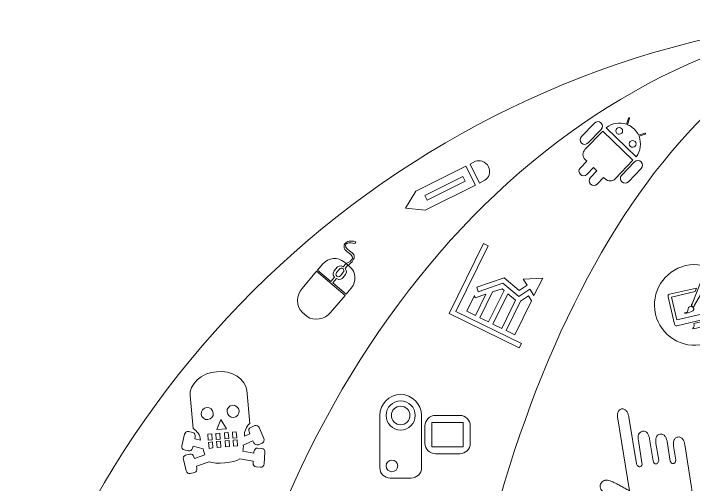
# Model space of a CAD drawing. Header units: inches. Extents: x 147 to 457, y -536 to -220.
# Drawn here: x 165.2 to 268.5, y -332 to -260.4 of the extents above; entities that cross this region are included whole.
import ezdxf

# ---------------------------------------------------------------- set-up
doc = ezdxf.new("R2010")
doc.units = ezdxf.units.IN
doc.header["$MEASUREMENT"] = 0
doc.layers.add('Layer 1', color=7, linetype='Continuous')

# ---------------------------------------------------------------- blocks, each defined once
blk = doc.blocks.new('block 5')
at = {"layer": 'Layer 1', "lineweight": 0}
for points in [[(303.59, -260.41), (238.26, -260.41), (183.06, -303.76), (165.15, -363.26), (165.15, -363.26), (442.03, -363.26), (442.03, -363.26), (424.12, -303.76), (368.92, -260.41), (303.59, -260.41)], [(303.59, -260.41), (253.37, -260.41), (210.94, -303.76), (197.18, -363.26), (197.18, -363.26), (410, -363.26), (410, -363.26), (396.24, -303.76), (353.81, -260.41), (303.59, -260.41)], [(303.59, -260.41), (270.15, -260.41), (241.89, -303.76), (232.72, -363.26), (232.72, -363.26), (374.46, -363.26), (374.46, -363.26), (365.29, -303.76), (337.04, -260.41), (303.59, -260.41)], [(303.59, -260.41), (290.65, -260.41), (279.71, -303.76), (276.16, -363.26), (276.16, -363.26), (331.02, -363.26), (331.02, -363.26), (327.47, -303.76), (316.53, -260.41), (303.59, -260.41)]]:
    blk.add_open_spline(points, degree=3, knots=[0, 0, 0, 0, 1, 1, 1, 2, 2, 2, 3, 3, 3, 3], dxfattribs=at)
blk = doc.blocks.new('block 22')
at = {"layer": 'Layer 1', "lineweight": 0}
for points in [[(196.06, -323.63), (196.66, -322.1), (197.52, -323.5), (196.06, -323.63)], [(195.36, -325.2), (194.76, -325.25), (194.68, -324.34), (195.28, -324.29), (195.36, -325.2)], [(196.57, -325.09), (195.97, -325.14), (195.89, -324.23), (196.49, -324.18), (196.57, -325.09)], [(197.88, -324.97), (197.28, -325.03), (197.2, -324.12), (197.8, -324.06), (197.88, -324.97)], [(199.1, -324.86), (198.49, -324.92), (198.41, -324.01), (199.01, -323.95), (199.1, -324.86)], [(195.47, -326.42), (194.87, -326.48), (194.79, -325.57), (195.39, -325.51), (195.47, -326.42)], [(196.68, -326.32), (196.08, -326.37), (196, -325.46), (196.6, -325.41), (196.68, -326.32)], [(197.99, -326.2), (197.39, -326.25), (197.31, -325.34), (197.91, -325.29), (197.99, -326.2)], [(199.21, -326.09), (198.6, -326.14), (198.52, -325.23), (199.13, -325.18), (199.21, -326.09)]]:
    blk.add_lwpolyline(points, dxfattribs=at)
for points, knots in [([(202.91, -326.49), (202.91, -326.49), (202.22, -326.44), (202.22, -326.44), (201.96, -326.43), (201.73, -326.66), (201.7, -326.94), (201.7, -326.94), (201.66, -327.23), (201.66, -327.23), (201.66, -327.23), (199.99, -326.93), (199.99, -326.93), (200.08, -326.67), (200.1, -326.3), (200.08, -325.99), (200.08, -325.99), (201.53, -325.35), (201.53, -325.35), (201.53, -325.35), (201.67, -325.63), (201.67, -325.63), (201.82, -325.88), (202.09, -326.04), (202.33, -325.94), (202.33, -325.94), (202.97, -325.67), (202.97, -325.67), (203.22, -325.55), (203.32, -325.26), (203.2, -324.98), (203.2, -324.98), (202.5, -323.33), (202.5, -323.33), (202.38, -323.05), (202.09, -322.93), (201.84, -323.03), (201.84, -323.03), (201.2, -323.3), (201.2, -323.3), (200.95, -323.41), (200.84, -323.72), (200.96, -323.99), (200.96, -323.99), (201.06, -324.3), (201.06, -324.3), (201.06, -324.3), (200.27, -324.63), (200.27, -324.63), (200.17, -323.96), (200.57, -323.07), (201.06, -322.7), (201.06, -322.7), (200.61, -317.65), (200.61, -317.65), (200.48, -316.12), (198.33, -314.45), (196.02, -314.87), (193.67, -314.87), (191.85, -316.89), (191.98, -318.43), (191.98, -318.43), (192.44, -323.47), (192.44, -323.47), (192.99, -323.74), (193.54, -324.55), (193.56, -325.23), (193.56, -325.23), (192.73, -325.04), (192.73, -325.04), (192.73, -325.04), (192.77, -324.73), (192.77, -324.73), (192.84, -324.44), (192.68, -324.15), (192.41, -324.09), (192.41, -324.09), (191.74, -323.94), (191.74, -323.94), (191.47, -323.88), (191.2, -324.05), (191.14, -324.35), (191.14, -324.35), (190.74, -326.09), (190.74, -326.09), (190.68, -326.39), (190.83, -326.66), (191.09, -326.73), (191.09, -326.73), (191.77, -326.88), (191.77, -326.88), (192.02, -326.94), (192.26, -326.73), (192.36, -326.47), (192.36, -326.47), (192.45, -326.16), (192.45, -326.16), (192.45, -326.16), (193.99, -326.54), (193.99, -326.54), (194.07, -326.86), (194.11, -327.21), (194.24, -327.45), (194.24, -327.45), (192.65, -328.03), (192.65, -328.03), (192.65, -328.03), (192.57, -327.76), (192.57, -327.76), (192.49, -327.49), (192.22, -327.3), (191.96, -327.36), (191.96, -327.36), (191.3, -327.53), (191.3, -327.53), (191.03, -327.59), (190.88, -327.89), (190.96, -328.18), (190.96, -328.18), (191.4, -329.91), (191.4, -329.91), (191.47, -330.2), (191.74, -330.37), (192, -330.31), (192, -330.31), (192.68, -330.13), (192.68, -330.13), (192.92, -330.08), (193.1, -329.75), (193.02, -329.5), (193.02, -329.5), (192.94, -329.2), (192.94, -329.2), (192.94, -329.2), (194.88, -328.52), (194.88, -328.52), (195.77, -328.97), (198.81, -328.67), (199.55, -328.1), (199.55, -328.1), (201.59, -328.42), (201.59, -328.42), (201.59, -328.42), (201.56, -328.73), (201.56, -328.73), (201.53, -328.99), (201.77, -329.28), (202.01, -329.3), (202.01, -329.3), (202.7, -329.35), (202.7, -329.35), (202.97, -329.36), (203.21, -329.15), (203.23, -328.85), (203.23, -328.85), (203.36, -327.07), (203.36, -327.07), (203.38, -326.77), (203.18, -326.51), (202.91, -326.49)], [0, 0, 0, 0, 1, 1, 1, 2, 2, 2, 3, 3, 3, 4, 4, 4, 5, 5, 5, 6, 6, 6, 7, 7, 7, 8, 8, 8, 9, 9, 9, 10, 10, 10, 11, 11, 11, 12, 12, 12, 13, 13, 13, 14, 14, 14, 15, 15, 15, 16, 16, 16, 17, 17, 17, 18, 18, 18, 19, 19, 19, 20, 20, 20, 21, 21, 21, 22, 22, 22, 23, 23, 23, 24, 24, 24, 25, 25, 25, 26, 26, 26, 27, 27, 27, 28, 28, 28, 29, 29, 29, 30, 30, 30, 31, 31, 31, 32, 32, 32, 33, 33, 33, 34, 34, 34, 35, 35, 35, 36, 36, 36, 37, 37, 37, 38, 38, 38, 39, 39, 39, 40, 40, 40, 41, 41, 41, 42, 42, 42, 43, 43, 43, 44, 44, 44, 45, 45, 45, 46, 46, 46, 47, 47, 47, 48, 48, 48, 49, 49, 49, 50, 50, 50, 51, 51, 51, 52, 52, 52, 53, 53, 53, 53]), ([(194.69, -322.12), (194.18, -322.17), (193.73, -321.8), (193.69, -321.29), (193.64, -320.78), (194.02, -320.33), (194.52, -320.29), (195.03, -320.24), (195.48, -320.62), (195.52, -321.12), (195.57, -321.63), (195.19, -322.08), (194.69, -322.12)], [0, 0, 0, 0, 1, 1, 1, 2, 2, 2, 3, 3, 3, 4, 4, 4, 4]), ([(198.61, -321.77), (198.1, -321.82), (197.66, -321.44), (197.61, -320.94), (197.56, -320.43), (197.94, -319.98), (198.45, -319.94), (198.95, -319.89), (199.4, -320.27), (199.45, -320.77), (199.49, -321.28), (199.12, -321.73), (198.61, -321.77)], [0, 0, 0, 0, 1, 1, 1, 2, 2, 2, 3, 3, 3, 4, 4, 4, 4])]:
    blk.add_open_spline(points, degree=3, knots=knots, dxfattribs=at)
blk = doc.blocks.new('block 21')
at = {"layer": 'Layer 1'}
blk.add_blockref('block 22', (0, 0), dxfattribs=at)
blk = doc.blocks.new('block 60')
at = {"layer": 'Layer 1', "lineweight": 0}
for points, knots in [([(254.46, -277.03), (254.18, -276.76), (253.73, -276.77), (253.46, -277.05), (253.46, -277.05), (251.49, -279.08), (251.49, -279.08), (251.21, -279.37), (251.22, -279.82), (251.5, -280.09), (251.78, -280.36), (252.23, -280.35), (252.51, -280.07), (252.51, -280.07), (254.48, -278.03), (254.48, -278.03), (254.75, -277.75), (254.74, -277.3), (254.46, -277.03)], [0, 0, 0, 0, 1, 1, 1, 2, 2, 2, 3, 3, 3, 4, 4, 4, 5, 5, 5, 6, 6, 6, 6]), ([(260.24, -279.06), (260.24, -279.06), (261.16, -278.76), (261.16, -278.76), (261.2, -278.74), (261.23, -278.69), (261.21, -278.64), (261.2, -278.6), (261.15, -278.57), (261.1, -278.59), (261.1, -278.59), (260.17, -278.9), (260.17, -278.9), (260.01, -278.55), (259.78, -278.23), (259.49, -277.95), (259.2, -277.67), (258.87, -277.45), (258.51, -277.3), (258.51, -277.3), (258.79, -276.36), (258.79, -276.36), (258.81, -276.31), (258.78, -276.26), (258.74, -276.25), (258.69, -276.23), (258.64, -276.26), (258.62, -276.31), (258.62, -276.31), (258.35, -277.24), (258.35, -277.24), (257.31, -276.87), (256.12, -277.05), (255.24, -277.78), (255.24, -277.78), (259.8, -282.19), (259.8, -282.19), (260.5, -281.28), (260.64, -280.09), (260.24, -279.06)], [0, 0, 0, 0, 1, 1, 1, 2, 2, 2, 3, 3, 3, 4, 4, 4, 5, 5, 5, 6, 6, 6, 7, 7, 7, 8, 8, 8, 9, 9, 9, 10, 10, 10, 11, 11, 11, 12, 12, 12, 13, 13, 13, 13]), ([(256.88, -278.61), (256.68, -278.41), (256.67, -278.08), (256.87, -277.88), (257.07, -277.68), (257.39, -277.67), (257.59, -277.87), (257.8, -278.06), (257.8, -278.39), (257.61, -278.59), (257.41, -278.8), (257.08, -278.8), (256.88, -278.61)], [0, 0, 0, 0, 1, 1, 1, 2, 2, 2, 3, 3, 3, 4, 4, 4, 4]), ([(252.02, -281.08), (251.61, -281.5), (251.62, -282.18), (252.05, -282.59), (252.05, -282.59), (252.3, -282.83), (252.3, -282.83), (252.3, -282.83), (251.32, -283.85), (251.32, -283.85), (251.04, -284.13), (251.05, -284.58), (251.33, -284.85), (251.61, -285.12), (252.06, -285.12), (252.34, -284.84), (252.34, -284.84), (253.32, -283.82), (253.32, -283.82), (253.32, -283.82), (253.83, -284.31), (253.83, -284.31), (253.83, -284.31), (252.84, -285.33), (252.84, -285.33), (252.57, -285.61), (252.58, -286.06), (252.86, -286.33), (253.14, -286.6), (253.59, -286.6), (253.86, -286.31), (253.86, -286.31), (254.85, -285.3), (254.85, -285.3), (254.85, -285.3), (255.1, -285.54), (255.1, -285.54), (255.53, -285.95), (256.2, -285.94), (256.61, -285.52), (256.61, -285.52), (259.32, -282.71), (259.32, -282.71), (259.32, -282.71), (254.73, -278.28), (254.73, -278.28), (254.73, -278.28), (252.02, -281.08), (252.02, -281.08)], [0, 0, 0, 0, 1, 1, 1, 2, 2, 2, 3, 3, 3, 4, 4, 4, 5, 5, 5, 6, 6, 6, 7, 7, 7, 8, 8, 8, 9, 9, 9, 10, 10, 10, 11, 11, 11, 12, 12, 12, 13, 13, 13, 14, 14, 14, 15, 15, 15, 16, 16, 16, 16]), ([(258.92, -280.58), (258.71, -280.38), (258.71, -280.05), (258.91, -279.85), (259.1, -279.65), (259.43, -279.64), (259.63, -279.84), (259.84, -280.04), (259.84, -280.36), (259.65, -280.56), (259.45, -280.77), (259.12, -280.77), (258.92, -280.58)], [0, 0, 0, 0, 1, 1, 1, 2, 2, 2, 3, 3, 3, 4, 4, 4, 4]), ([(260.58, -282.94), (260.3, -282.67), (259.84, -282.68), (259.57, -282.96), (259.57, -282.96), (257.6, -285), (257.6, -285), (257.33, -285.28), (257.34, -285.73), (257.62, -286), (257.9, -286.27), (258.35, -286.27), (258.62, -285.98), (258.62, -285.98), (260.59, -283.95), (260.59, -283.95), (260.86, -283.67), (260.86, -283.21), (260.58, -282.94)], [0, 0, 0, 0, 1, 1, 1, 2, 2, 2, 3, 3, 3, 4, 4, 4, 5, 5, 5, 6, 6, 6, 6])]:
    blk.add_open_spline(points, degree=3, knots=knots, dxfattribs=at)
blk = doc.blocks.new('block 59')
at = {"layer": 'Layer 1'}
blk.add_blockref('block 60', (0, 0), dxfattribs=at)
blk = doc.blocks.new('block 74')
at = {"layer": 'Layer 1', "lineweight": 0}
blk.add_open_spline([(269.89, -301.29), (269.89, -301.29), (269.89, -301.14), (270.13, -300.91), (270.13, -300.91), (269.83, -300.93), (269.74, -301.21), (269.85, -301.27), (269.89, -301.29), (269.89, -301.29)], degree=3, knots=[0, 0, 0, 0, 1, 1, 1, 2, 2, 2, 3, 3, 3, 3], dxfattribs=at)
blk = doc.blocks.new('block 73')
at = {"layer": 'Layer 1'}
blk.add_blockref('block 74', (0, 0), dxfattribs=at)
blk = doc.blocks.new('block 76')
at = {"layer": 'Layer 1', "lineweight": 0}
for points, knots in [([(267.33, -298.72), (264.03, -299.49), (261.98, -302.78), (262.74, -306.07), (263.51, -309.37), (266.8, -311.42), (270.09, -310.66), (273.38, -309.89), (275.44, -306.6), (274.68, -303.31), (273.91, -300.01), (270.62, -297.96), (267.33, -298.72)], [0, 0, 0, 0, 1, 1, 1, 2, 2, 2, 3, 3, 3, 4, 4, 4, 4]), ([(270.33, -300.83), (270.56, -300.94), (270.63, -301.27), (270.49, -301.56), (270.49, -301.56), (268.7, -304.71), (268.7, -304.71), (268.56, -305.01), (268.6, -304.99), (268.37, -304.88), (268.15, -304.77), (268.16, -304.81), (268.3, -304.52), (268.3, -304.52), (269.66, -301.16), (269.66, -301.16), (269.81, -300.87), (270.11, -300.72), (270.33, -300.83)], [0, 0, 0, 0, 1, 1, 1, 2, 2, 2, 3, 3, 3, 4, 4, 4, 5, 5, 5, 6, 6, 6, 6]), ([(272.78, -305.97), (272.81, -306.12), (272.71, -306.28), (272.56, -306.31), (272.56, -306.31), (265.97, -307.84), (265.97, -307.84), (265.81, -307.88), (265.65, -307.78), (265.62, -307.62), (265.62, -307.62), (264.66, -303.47), (264.66, -303.47), (264.62, -303.31), (264.71, -303.1), (264.86, -303.07), (264.86, -303.07), (268.97, -302.12), (268.97, -302.12), (268.97, -302.12), (268.78, -302.66), (268.78, -302.66), (268.78, -302.66), (265.17, -303.5), (265.17, -303.5), (265.17, -303.5), (265.97, -306.96), (265.97, -306.96), (265.97, -306.96), (272.17, -305.52), (272.17, -305.52), (272.17, -305.52), (271.37, -302.06), (271.37, -302.06), (271.37, -302.06), (270.27, -302.32), (270.27, -302.32), (270.27, -302.32), (270.56, -301.75), (270.56, -301.75), (270.56, -301.75), (271.45, -301.54), (271.45, -301.54), (271.61, -301.51), (271.78, -301.65), (271.81, -301.81), (271.81, -301.81), (272.78, -305.97), (272.78, -305.97)], [0, 0, 0, 0, 1, 1, 1, 2, 2, 2, 3, 3, 3, 4, 4, 4, 5, 5, 5, 6, 6, 6, 7, 7, 7, 8, 8, 8, 9, 9, 9, 10, 10, 10, 11, 11, 11, 12, 12, 12, 13, 13, 13, 14, 14, 14, 15, 15, 15, 16, 16, 16, 16]), ([(268.44, -305.56), (267.84, -305.99), (266.83, -306), (267.23, -305.9), (267.63, -305.81), (267.65, -305.7), (267.69, -305.27), (267.78, -304.59), (269.04, -305.13), (268.44, -305.56)], [0, 0, 0, 0, 1, 1, 1, 2, 2, 2, 3, 3, 3, 3]), ([(270.54, -307.83), (270.45, -307.87), (269.56, -308.06), (269.49, -308.08), (269.43, -308.09), (268.54, -308.31), (268.44, -308.32), (268.34, -308.33), (268.42, -308.23), (268.53, -308.11), (268.63, -307.99), (268.6, -307.82), (268.6, -307.82), (268.6, -307.82), (268.58, -307.49), (268.58, -307.49), (268.58, -307.49), (270.06, -307.14), (270.06, -307.14), (270.06, -307.14), (270.18, -307.46), (270.18, -307.46), (270.18, -307.46), (270.23, -307.6), (270.37, -307.67), (270.52, -307.73), (270.64, -307.8), (270.54, -307.83)], [0, 0, 0, 0, 1, 1, 1, 2, 2, 2, 3, 3, 3, 4, 4, 4, 5, 5, 5, 6, 6, 6, 7, 7, 7, 8, 8, 8, 9, 9, 9, 9])]:
    blk.add_open_spline(points, degree=3, knots=knots, dxfattribs=at)
blk = doc.blocks.new('block 75')
at = {"layer": 'Layer 1'}
blk.add_blockref('block 76', (0, 0), dxfattribs=at)
blk = doc.blocks.new('block 72')
at = {"layer": 'Layer 1'}
for name in ['block 75', 'block 73']:
    blk.add_blockref(name, (0, 0), dxfattribs=at)
blk = doc.blocks.new('block 78')
at = {"layer": 'Layer 1', "lineweight": 0}
for points in [[(242.36, -310.56), (242.04, -311.22), (231.4, -306), (236.62, -295.37), (237.29, -295.7), (232.39, -305.66), (242.36, -310.56)], [(239.56, -301.39), (241.95, -303.4), (243.65, -302.3), (244.25, -303.23), (245.6, -300.6), (242.65, -300.75), (243.25, -301.68), (242, -302.48), (239.72, -300.56), (235.56, -301.98), (235.8, -302.68), (239.56, -301.39)], [(236.04, -306.63), (237.37, -307.28), (239.72, -302.49), (239.41, -302.23), (237.96, -302.72), (236.04, -306.63)], [(235.22, -303.27), (234.05, -305.65), (235.38, -306.3), (236.97, -303.06), (235.34, -303.62), (235.22, -303.27)], [(239.37, -308.26), (241.47, -303.97), (240.3, -302.99), (238.04, -307.61), (239.37, -308.26)], [(242.23, -304.1), (240.03, -308.59), (241.36, -309.24), (243.91, -304.05), (243.43, -303.32), (242.23, -304.1)]]:
    blk.add_lwpolyline(points, dxfattribs=at)
blk = doc.blocks.new('block 77')
at = {"layer": 'Layer 1'}
blk.add_blockref('block 78', (0, 0), dxfattribs=at)
blk = doc.blocks.new('block 80')
at = {"layer": 'Layer 1', "lineweight": 0}
blk.add_open_spline([(268.18, -332.11), (268.31, -332.94), (268.3, -333.72), (268.14, -334.47), (267.98, -335.21), (267.7, -335.88), (267.3, -336.46), (266.9, -337.04), (266.39, -337.53), (265.78, -337.92), (265.18, -338.31), (264.49, -338.57), (263.72, -338.69), (263.29, -338.76), (262.88, -338.77), (262.5, -338.73), (262.13, -338.68), (261.77, -338.6), (261.42, -338.48), (261.07, -338.35), (260.74, -338.19), (260.41, -337.99), (260.08, -337.8), (259.74, -337.58), (259.4, -337.35), (258.98, -336.91), (258.51, -336.45), (258.02, -335.97), (257.81, -335.76), (257.58, -335.55), (257.34, -335.32), (257.1, -335.09), (256.84, -334.85), (256.58, -334.6), (256.31, -334.36), (256.03, -334.11), (255.75, -333.85), (255.46, -333.6), (255.17, -333.35), (254.88, -333.11), (254.88, -333.11), (254.84, -333.09), (254.84, -333.09), (254.73, -333.03), (254.63, -332.96), (254.54, -332.85), (254.46, -332.75), (254.4, -332.64), (254.36, -332.5), (254.36, -332.5), (254.33, -332.4), (254.33, -332.4), (254.31, -332.29), (254.32, -332.17), (254.34, -332.06), (254.37, -331.95), (254.41, -331.85), (254.47, -331.75), (254.53, -331.66), (254.61, -331.58), (254.7, -331.51), (254.8, -331.44), (254.9, -331.39), (255.02, -331.35), (255.02, -331.35), (255.11, -331.33), (255.11, -331.33), (255.2, -331.32), (255.31, -331.32), (255.43, -331.34), (255.54, -331.35), (255.68, -331.38), (255.84, -331.43), (256.01, -331.49), (256.19, -331.56), (256.39, -331.65), (256.58, -331.74), (256.79, -331.84), (257, -331.96), (257.21, -332.07), (257.42, -332.18), (257.63, -332.29), (257.84, -332.41), (258.05, -332.52), (258.24, -332.63), (258.44, -332.74), (258.61, -332.84), (258.77, -332.92), (258.77, -332.92), (257, -322.01), (257, -322.01), (256.97, -321.85), (256.96, -321.68), (256.96, -321.51), (256.96, -321.35), (256.98, -321.19), (257.02, -321.05), (257.06, -320.91), (257.13, -320.79), (257.23, -320.69), (257.32, -320.58), (257.45, -320.52), (257.6, -320.5), (257.76, -320.47), (257.9, -320.49), (258.03, -320.56), (258.15, -320.62), (258.26, -320.72), (258.35, -320.84), (258.44, -320.96), (258.51, -321.1), (258.57, -321.25), (258.63, -321.41), (258.67, -321.57), (258.7, -321.74), (258.7, -321.74), (259.84, -328.81), (259.84, -328.81), (259.88, -328.91), (259.93, -328.99), (259.98, -329.07), (260.03, -329.13), (260.08, -329.18), (260.14, -329.23), (260.21, -329.27), (260.27, -329.29), (260.35, -329.27), (260.51, -329.25), (260.61, -329.17), (260.65, -329.05), (260.7, -328.93), (260.71, -328.81), (260.69, -328.68), (260.69, -328.68), (260.14, -325.3), (260.14, -325.3), (260.12, -325.14), (260.1, -324.99), (260.11, -324.83), (260.11, -324.67), (260.14, -324.53), (260.18, -324.4), (260.23, -324.27), (260.3, -324.16), (260.4, -324.07), (260.49, -323.98), (260.62, -323.92), (260.78, -323.89), (260.94, -323.87), (261.08, -323.88), (261.2, -323.94), (261.32, -323.99), (261.42, -324.08), (261.51, -324.18), (261.59, -324.29), (261.66, -324.42), (261.72, -324.57), (261.77, -324.71), (261.81, -324.87), (261.84, -325.02), (261.84, -325.02), (262.38, -328.4), (262.38, -328.4), (262.4, -328.53), (262.46, -328.64), (262.56, -328.74), (262.66, -328.84), (262.77, -328.88), (262.89, -328.86), (262.95, -328.85), (263, -328.82), (263.05, -328.76), (263.09, -328.7), (263.13, -328.63), (263.15, -328.55), (263.18, -328.47), (263.21, -328.37), (263.23, -328.27), (263.23, -328.27), (262.82, -325.73), (262.82, -325.73), (262.79, -325.58), (262.78, -325.42), (262.79, -325.26), (262.79, -325.1), (262.81, -324.96), (262.86, -324.83), (262.91, -324.7), (262.98, -324.59), (263.07, -324.5), (263.17, -324.41), (263.3, -324.35), (263.46, -324.33), (263.62, -324.3), (263.76, -324.31), (263.88, -324.37), (264, -324.43), (264.1, -324.51), (264.19, -324.62), (264.27, -324.72), (264.34, -324.85), (264.39, -325), (264.45, -325.15), (264.49, -325.3), (264.52, -325.46), (264.52, -325.46), (265, -328.44), (265, -328.44), (265.02, -328.56), (265.08, -328.65), (265.18, -328.72), (265.28, -328.78), (265.39, -328.8), (265.51, -328.78), (265.58, -328.77), (265.63, -328.74), (265.67, -328.69), (265.71, -328.64), (265.74, -328.59), (265.77, -328.53), (265.8, -328.46), (265.82, -328.39), (265.84, -328.3), (265.84, -328.3), (265.5, -326.17), (265.5, -326.17), (265.47, -326.04), (265.47, -325.9), (265.47, -325.74), (265.47, -325.59), (265.5, -325.44), (265.54, -325.31), (265.59, -325.17), (265.66, -325.05), (265.76, -324.95), (265.86, -324.85), (265.99, -324.79), (266.14, -324.76), (266.3, -324.74), (266.44, -324.75), (266.56, -324.81), (266.68, -324.87), (266.78, -324.95), (266.86, -325.06), (266.95, -325.16), (267.02, -325.29), (267.08, -325.44), (267.13, -325.59), (267.17, -325.74), (267.19, -325.9), (267.19, -325.9), (268.18, -332.11), (268.18, -332.11)], degree=3, knots=[0, 0, 0, 0, 1, 1, 1, 2, 2, 2, 3, 3, 3, 4, 4, 4, 5, 5, 5, 6, 6, 6, 7, 7, 7, 8, 8, 8, 9, 9, 9, 10, 10, 10, 11, 11, 11, 12, 12, 12, 13, 13, 13, 14, 14, 14, 15, 15, 15, 16, 16, 16, 17, 17, 17, 18, 18, 18, 19, 19, 19, 20, 20, 20, 21, 21, 21, 22, 22, 22, 23, 23, 23, 24, 24, 24, 25, 25, 25, 26, 26, 26, 27, 27, 27, 28, 28, 28, 29, 29, 29, 30, 30, 30, 31, 31, 31, 32, 32, 32, 33, 33, 33, 34, 34, 34, 35, 35, 35, 36, 36, 36, 37, 37, 37, 38, 38, 38, 39, 39, 39, 40, 40, 40, 41, 41, 41, 42, 42, 42, 43, 43, 43, 44, 44, 44, 45, 45, 45, 46, 46, 46, 47, 47, 47, 48, 48, 48, 49, 49, 49, 50, 50, 50, 51, 51, 51, 52, 52, 52, 53, 53, 53, 54, 54, 54, 55, 55, 55, 56, 56, 56, 57, 57, 57, 58, 58, 58, 59, 59, 59, 60, 60, 60, 61, 61, 61, 62, 62, 62, 63, 63, 63, 64, 64, 64, 65, 65, 65, 66, 66, 66, 67, 67, 67, 68, 68, 68, 69, 69, 69, 70, 70, 70, 71, 71, 71, 72, 72, 72, 73, 73, 73, 74, 74, 74, 75, 75, 75, 76, 76, 76, 77, 77, 77, 78, 78, 78, 79, 79, 79, 80, 80, 80, 81, 81, 81, 82, 82, 82, 83, 83, 83, 84, 84, 84, 84], dxfattribs=at)
blk = doc.blocks.new('block 79')
at = {"layer": 'Layer 1'}
blk.add_blockref('block 80', (0, 0), dxfattribs=at)
blk = doc.blocks.new('block 88')
at = {"layer": 'Layer 1', "lineweight": 0}
blk.add_open_spline([(213.96, -300.46), (213.95, -300.44), (213.47, -299.99), (213.88, -299.51), (213.88, -299.51), (214.34, -298.97), (214.34, -298.97), (214.34, -298.97), (214.83, -298.52), (215.28, -298.9), (215.28, -298.9), (215.7, -298.4), (215.7, -298.4), (215.7, -298.4), (215.46, -298.19), (215.46, -298.19), (214.48, -297.36), (213, -297.48), (212.16, -298.46), (212.16, -298.46), (211.38, -299.38), (211.38, -299.38), (211.38, -299.38), (213.41, -301.11), (213.41, -301.11), (213.41, -301.11), (213.96, -300.46), (213.96, -300.46)], degree=3, knots=[0, 0, 0, 0, 1, 1, 1, 2, 2, 2, 3, 3, 3, 4, 4, 4, 5, 5, 5, 6, 6, 6, 7, 7, 7, 8, 8, 8, 9, 9, 9, 9], dxfattribs=at)
blk = doc.blocks.new('block 87')
at = {"layer": 'Layer 1'}
blk.add_blockref('block 88', (0, 0), dxfattribs=at)
blk = doc.blocks.new('block 90')
at = {"layer": 'Layer 1', "lineweight": 0}
blk.add_open_spline([(209.01, -302.18), (208.17, -303.17), (208.04, -304.93), (209.03, -305.77), (209.03, -305.77), (209.79, -306.42), (209.79, -306.42), (210.78, -307.25), (212.5, -306.85), (213.34, -305.86), (213.34, -305.86), (215.55, -303.26), (215.55, -303.26), (215.55, -303.26), (211.22, -299.58), (211.22, -299.58), (211.22, -299.58), (209.01, -302.18), (209.01, -302.18)], degree=3, knots=[0, 0, 0, 0, 1, 1, 1, 2, 2, 2, 3, 3, 3, 4, 4, 4, 5, 5, 5, 6, 6, 6, 6], dxfattribs=at)
blk = doc.blocks.new('block 89')
at = {"layer": 'Layer 1'}
blk.add_blockref('block 90', (0, 0), dxfattribs=at)
blk = doc.blocks.new('block 92')
at = {"layer": 'Layer 1', "lineweight": 0}
blk.add_open_spline([(215.62, -300.08), (215.62, -300.08), (215.19, -300.59), (215.19, -300.59), (215.19, -300.59), (214.71, -301.09), (214.23, -300.68), (214.23, -300.68), (214.23, -300.69), (214.23, -300.69), (214.23, -300.69), (213.68, -301.34), (213.68, -301.34), (213.68, -301.34), (215.72, -303.07), (215.72, -303.07), (215.72, -303.07), (216.5, -302.14), (216.5, -302.14), (217.34, -301.16), (217.22, -299.68), (216.23, -298.84), (216.23, -298.84), (215.99, -298.64), (215.99, -298.64), (215.99, -298.64), (215.56, -299.15), (215.56, -299.15), (215.56, -299.15), (216.02, -299.6), (215.62, -300.08)], degree=3, knots=[0, 0, 0, 0, 1, 1, 1, 2, 2, 2, 3, 3, 3, 4, 4, 4, 5, 5, 5, 6, 6, 6, 7, 7, 7, 8, 8, 8, 9, 9, 9, 10, 10, 10, 10], dxfattribs=at)
blk = doc.blocks.new('block 91')
at = {"layer": 'Layer 1'}
blk.add_blockref('block 92', (0, 0), dxfattribs=at)
blk = doc.blocks.new('block 94')
at = {"layer": 'Layer 1', "lineweight": 0}
blk.add_open_spline([(217.16, -295.08), (216.44, -294.87), (215.83, -294.98), (215.53, -295.4), (215.22, -295.83), (215.41, -296.33), (216.02, -296.71), (216.79, -297.18), (216.71, -297.54), (216.61, -297.73), (216.61, -297.73), (216.5, -298.03), (216.02, -298.26), (215.95, -298.28), (215.72, -298.34), (215.7, -298.4), (215.7, -298.4), (215.99, -298.64), (215.99, -298.64), (216.02, -298.62), (216.58, -298.29), (216.85, -297.75), (217.08, -297.29), (216.88, -296.87), (216.22, -296.46), (215.62, -296.09), (215.55, -295.66), (215.69, -295.47), (215.81, -295.3), (216.26, -295.12), (216.99, -295.34), (217.04, -295.35), (217.11, -295.31), (217.16, -295.24), (217.21, -295.17), (217.21, -295.1), (217.16, -295.08)], degree=3, knots=[0, 0, 0, 0, 1, 1, 1, 2, 2, 2, 3, 3, 3, 4, 4, 4, 5, 5, 5, 6, 6, 6, 7, 7, 7, 8, 8, 8, 9, 9, 9, 10, 10, 10, 11, 11, 11, 12, 12, 12, 12], dxfattribs=at)
blk = doc.blocks.new('block 93')
at = {"layer": 'Layer 1'}
blk.add_blockref('block 94', (0, 0), dxfattribs=at)
blk = doc.blocks.new('block 96')
at = {"layer": 'Layer 1', "lineweight": 0}
blk.add_open_spline([(214.7, -299.23), (214.7, -299.23), (214.25, -299.76), (214.25, -299.76), (214.11, -299.92), (214.13, -300.17), (214.29, -300.3), (214.45, -300.44), (214.7, -300.42), (214.83, -300.26), (214.83, -300.26), (215.28, -299.73), (215.28, -299.73), (215.42, -299.57), (215.4, -299.32), (215.24, -299.19), (215.08, -299.05), (214.84, -299.07), (214.7, -299.23)], degree=3, knots=[0, 0, 0, 0, 1, 1, 1, 2, 2, 2, 3, 3, 3, 4, 4, 4, 5, 5, 5, 6, 6, 6, 6], dxfattribs=at)
blk = doc.blocks.new('block 95')
at = {"layer": 'Layer 1'}
blk.add_blockref('block 96', (0, 0), dxfattribs=at)
blk = doc.blocks.new('block 86')
at = {"layer": 'Layer 1'}
for name in ['block 93', 'block 87', 'block 91', 'block 89', 'block 95']:
    blk.add_blockref(name, (0, 0), dxfattribs=at)
blk = doc.blocks.new('block 106')
at = {"layer": 'Layer 1', "lineweight": 0}
blk.add_lwpolyline([(233.52, -326.24), (228.76, -326.24), (228.76, -322.54), (233.52, -322.54), (233.52, -326.24)], dxfattribs=at)
blk.add_open_spline([(232.99, -321.48), (232.99, -321.48), (229.29, -321.48), (229.29, -321.48), (228.41, -321.48), (227.7, -322.2), (227.7, -323.07), (227.7, -323.07), (227.7, -325.71), (227.7, -325.71), (227.7, -326.59), (228.41, -327.3), (229.29, -327.3), (229.29, -327.3), (232.99, -327.3), (232.99, -327.3), (233.87, -327.3), (234.58, -326.59), (234.58, -325.71), (234.58, -325.71), (234.58, -323.07), (234.58, -323.07), (234.58, -322.2), (233.87, -321.48), (232.99, -321.48)], degree=3, knots=[0, 0, 0, 0, 1, 1, 1, 2, 2, 2, 3, 3, 3, 4, 4, 4, 5, 5, 5, 6, 6, 6, 7, 7, 7, 8, 8, 8, 8], dxfattribs=at)
blk = doc.blocks.new('block 105')
at = {"layer": 'Layer 1'}
blk.add_blockref('block 106', (0, 0), dxfattribs=at)
blk = doc.blocks.new('block 108')
at = {"layer": 'Layer 1', "lineweight": 0}
for points, knots in [([(224, -318.31), (222.25, -318.31), (220.83, -319.73), (220.83, -321.48), (220.83, -321.48), (220.83, -329.41), (220.83, -329.41), (220.83, -330.29), (221.54, -331), (222.42, -331), (222.42, -331), (225.59, -331), (225.59, -331), (226.46, -331), (227.18, -330.29), (227.18, -329.41), (227.18, -329.41), (227.18, -321.48), (227.18, -321.48), (227.18, -319.73), (225.75, -318.31), (224, -318.31)], [0, 0, 0, 0, 1, 1, 1, 2, 2, 2, 3, 3, 3, 4, 4, 4, 5, 5, 5, 6, 6, 6, 7, 7, 7, 7]), ([(224, -323.7), (222.78, -323.7), (221.79, -322.71), (221.79, -321.48), (221.79, -320.26), (222.78, -319.27), (224, -319.27), (225.23, -319.27), (226.22, -320.26), (226.22, -321.48), (226.22, -322.71), (225.23, -323.7), (224, -323.7)], [0, 0, 0, 0, 1, 1, 1, 2, 2, 2, 3, 3, 3, 4, 4, 4, 4]), ([(224, -322.9), (223.22, -322.9), (222.59, -322.26), (222.59, -321.48), (222.59, -320.7), (223.22, -320.07), (224, -320.07), (224.78, -320.07), (225.42, -320.7), (225.42, -321.48), (225.42, -322.26), (224.78, -322.9), (224, -322.9)], [0, 0, 0, 0, 1, 1, 1, 2, 2, 2, 3, 3, 3, 4, 4, 4, 4]), ([(222.68, -330.04), (222.19, -330.04), (221.79, -329.64), (221.79, -329.15), (221.79, -328.66), (222.19, -328.27), (222.68, -328.27), (223.17, -328.27), (223.56, -328.66), (223.56, -329.15), (223.56, -329.64), (223.17, -330.04), (222.68, -330.04)], [0, 0, 0, 0, 1, 1, 1, 2, 2, 2, 3, 3, 3, 4, 4, 4, 4])]:
    blk.add_open_spline(points, degree=3, knots=knots, dxfattribs=at)
blk = doc.blocks.new('block 107')
at = {"layer": 'Layer 1'}
blk.add_blockref('block 108', (0, 0), dxfattribs=at)
blk = doc.blocks.new('block 104')
at = {"layer": 'Layer 1'}
for name in ['block 107', 'block 105']:
    blk.add_blockref(name, (0, 0), dxfattribs=at)
blk = doc.blocks.new('block 110')
at = {"layer": 'Layer 1', "lineweight": 0}
for points in [[(226.31, -287.4), (224.76, -289.98), (227.75, -290.29), (235.38, -286.47), (233.93, -283.58), (226.31, -287.4)], [(233.8, -285.9), (228.03, -288.79), (227.67, -288.07), (233.45, -285.19), (233.8, -285.9)]]:
    blk.add_lwpolyline(points, dxfattribs=at)
blk.add_open_spline([(236.41, -282.86), (237.26, -283.14), (237.72, -284.07), (237.44, -284.92), (237.32, -285.27), (237.1, -285.55), (236.82, -285.75), (236.82, -285.75), (236, -286.16), (236, -286.16), (236, -286.16), (234.55, -283.27), (234.55, -283.27), (234.55, -283.27), (235.38, -282.86), (235.38, -282.86), (235.7, -282.75), (236.06, -282.74), (236.41, -282.86)], degree=3, knots=[0, 0, 0, 0, 1, 1, 1, 2, 2, 2, 3, 3, 3, 4, 4, 4, 5, 5, 5, 6, 6, 6, 6], dxfattribs=at)
blk = doc.blocks.new('block 109')
at = {"layer": 'Layer 1'}
blk.add_blockref('block 110', (0, 0), dxfattribs=at)
blk = doc.blocks.new('block 3')
at = {"layer": 'Layer 1'}
for name in ['block 5', 'block 59', 'block 109', 'block 86', 'block 77', 'block 72', 'block 21', 'block 104', 'block 79']:
    blk.add_blockref(name, (0, 0), dxfattribs=at)
blk = doc.blocks.new('block 2')
at = {"layer": 'Layer 1'}
blk.add_blockref('block 3', (0, 0), dxfattribs=at)

msp = doc.modelspace()

# ---------------------------------------------------------------- block references
at = {"layer": 'Layer 1'}
msp.add_blockref('block 2', (0, 0), dxfattribs=at)

doc.saveas('drawing.dxf')
